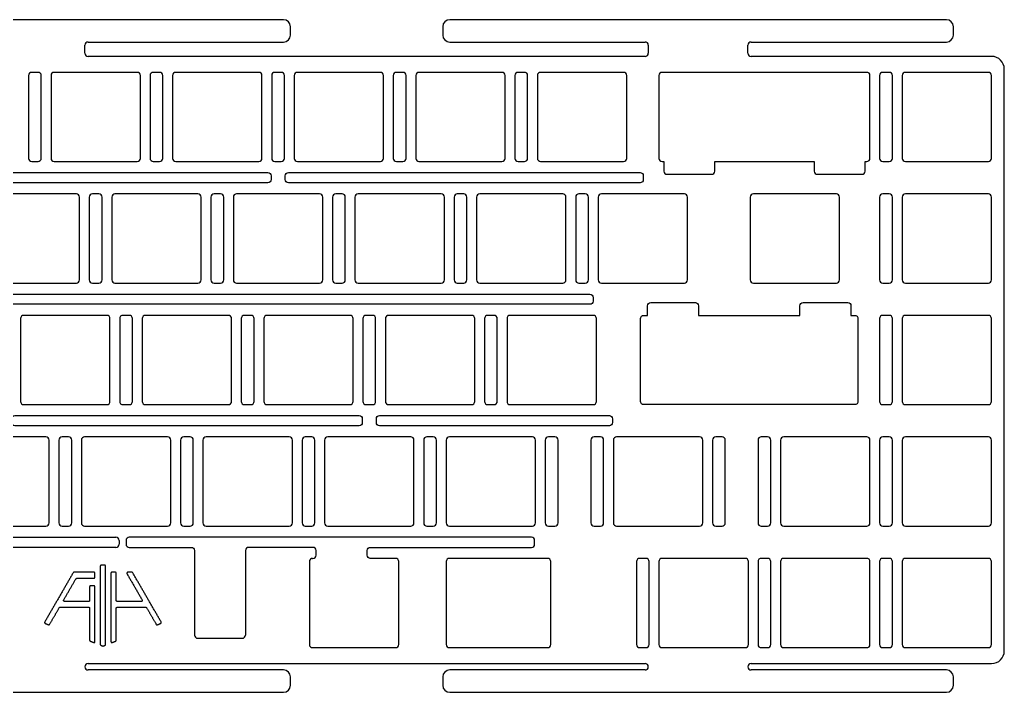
# Model space of a CAD drawing. Header units: millimetres. Extents: x 12638 to 12941, y -591 to -486.
# Drawn here: x 12787.2 to 12941.5, y -591.1 to -485.7 of the extents above; entities that cross this region are included whole.
import ezdxf

# ---------------------------------------------------------------- set-up
doc = ezdxf.new("R2010")
doc.units = ezdxf.units.MM
doc.layers.add('Default', color=7, linetype='Continuous', true_color=0x000000)
doc.layers.add('Make2D$可见线$曲线', color=7, linetype='Continuous', true_color=0x000000)

msp = doc.modelspace()

# ---------------------------------------------------------------- linework, layer by layer
at = {"layer": 'Default'}
for p, q in [((12828.55, -485.67), (12750.75, -485.67)), ((12932.41, -485.67), (12854.61, -485.67)), ((12829.65, -487.07), (12829.65, -486.77)), ((12829.65, -488.07), (12829.65, -487.07)), ((12853.51, -486.77), (12853.51, -488.07)), ((12933.51, -487.07), (12933.51, -486.77)), ((12933.51, -488.07), (12933.51, -487.07)), ((12797.45, -490.92), (12797.45, -489.67)), ((12797.95, -489.17), (12818.55, -489.17)), ((12818.55, -489.17), (12828.55, -489.17)), ((12854.61, -489.17), (12864.61, -489.17)), ((12864.61, -489.17), (12885.21, -489.17)), ((12885.71, -489.67), (12885.71, -490.92)), ((12901.31, -490.92), (12901.31, -489.67)), ((12901.81, -489.17), (12922.41, -489.17)), ((12922.41, -489.17), (12932.41, -489.17)), ((12885.21, -491.42), (12797.95, -491.42)), ((12939.49, -491.42), (12901.81, -491.42)), ((12939.49, -491.42), (12939.49, -491.42)), ((12941.49, -584.61), (12941.49, -493.42)), ((12792.14, -494.42), (12792.14, -507.41)), ((12805.64, -493.92), (12792.64, -493.92)), ((12806.14, -507.41), (12806.14, -494.42)), ((12811.19, -494.42), (12811.19, -507.41)), ((12824.69, -493.92), (12811.69, -493.92)), ((12825.19, -507.41), (12825.19, -494.42)), ((12830.24, -494.42), (12830.24, -507.41)), ((12843.74, -493.92), (12830.74, -493.92)), ((12844.24, -507.41), (12844.24, -494.42)), ((12849.29, -494.42), (12849.29, -507.41)), ((12862.79, -493.92), (12849.79, -493.92)), ((12863.29, -507.41), (12863.29, -494.42)), ((12868.34, -494.42), (12868.34, -507.41)), ((12881.84, -493.92), (12868.84, -493.92)), ((12882.34, -507.41), (12882.34, -494.42)), ((12887.39, -494.42), (12887.39, -507.41)), ((12919.94, -493.92), (12887.89, -493.92)), ((12920.44, -507.41), (12920.44, -494.42)), ((12925.49, -494.42), (12925.49, -507.41)), ((12938.99, -493.92), (12925.99, -493.92)), ((12939.49, -507.41), (12939.49, -494.42)), ((12792.64, -507.91), (12805.64, -507.91)), ((12811.69, -507.91), (12824.69, -507.91)), ((12830.74, -507.91), (12843.74, -507.91)), ((12849.79, -507.91), (12862.79, -507.91)), ((12868.84, -507.91), (12881.84, -507.91)), ((12925.99, -507.91), (12938.99, -507.91)), ((12888.64, -509.91), (12895.64, -509.91)), ((12912.19, -509.91), (12919.19, -509.91)), ((12796.11, -512.97), (12783.11, -512.97)), ((12796.61, -526.46), (12796.61, -513.47)), ((12801.66, -513.47), (12801.66, -526.46)), ((12815.16, -512.97), (12802.16, -512.97)), ((12815.66, -526.46), (12815.66, -513.47)), ((12820.71, -513.47), (12820.71, -526.46)), ((12834.21, -512.97), (12821.21, -512.97)), ((12834.71, -526.46), (12834.71, -513.47)), ((12839.76, -513.47), (12839.76, -526.46)), ((12853.26, -512.97), (12840.26, -512.97)), ((12853.76, -526.46), (12853.76, -513.47)), ((12858.81, -513.47), (12858.81, -526.46)), ((12872.31, -512.97), (12859.31, -512.97)), ((12872.81, -526.46), (12872.81, -513.47)), ((12877.86, -513.47), (12877.86, -526.46)), ((12891.36, -512.97), (12878.36, -512.97)), ((12891.86, -526.46), (12891.86, -513.47)), ((12901.68, -513.47), (12901.68, -526.46)), ((12915.18, -512.97), (12902.18, -512.97)), ((12915.68, -526.46), (12915.68, -513.47)), ((12925.49, -513.47), (12925.49, -526.46)), ((12938.99, -512.97), (12925.99, -512.97)), ((12939.49, -526.46), (12939.49, -513.47)), ((12783.11, -526.96), (12796.11, -526.96)), ((12802.16, -526.96), (12815.16, -526.96)), ((12821.21, -526.96), (12834.21, -526.96)), ((12840.26, -526.96), (12853.26, -526.96)), ((12859.31, -526.96), (12872.31, -526.96)), ((12878.36, -526.96), (12891.36, -526.96)), ((12902.18, -526.96), (12915.18, -526.96)), ((12925.99, -526.96), (12938.99, -526.96)), ((12886.09, -530.02), (12893.09, -530.02)), ((12909.97, -530.02), (12916.97, -530.02)), ((12800.88, -532.02), (12787.88, -532.02)), ((12819.93, -532.02), (12806.93, -532.02)), ((12838.98, -532.02), (12825.98, -532.02)), ((12858.03, -532.02), (12845.03, -532.02)), ((12877.08, -532.02), (12864.08, -532.02)), ((12938.99, -532.02), (12925.99, -532.02)), ((12787.38, -532.52), (12787.38, -545.51)), ((12801.38, -545.51), (12801.38, -532.52)), ((12806.43, -532.52), (12806.43, -545.51)), ((12820.43, -545.51), (12820.43, -532.52)), ((12825.48, -532.52), (12825.48, -545.51)), ((12839.48, -545.51), (12839.48, -532.52)), ((12844.53, -532.52), (12844.53, -545.51)), ((12858.53, -545.51), (12858.53, -532.52)), ((12863.58, -532.52), (12863.58, -545.51)), ((12877.58, -545.51), (12877.58, -532.52)), ((12884.51, -545.51), (12884.51, -532.52)), ((12918.56, -532.52), (12918.56, -545.51)), ((12925.49, -532.52), (12925.49, -545.51)), ((12939.49, -545.51), (12939.49, -532.52)), ((12787.88, -546.01), (12800.88, -546.01)), ((12806.93, -546.01), (12819.93, -546.01)), ((12825.98, -546.01), (12838.98, -546.01)), ((12845.03, -546.01), (12858.03, -546.01)), ((12864.08, -546.01), (12877.08, -546.01)), ((12918.06, -546.01), (12885.01, -546.01)), ((12925.99, -546.01), (12938.99, -546.01)), ((12791.35, -551.07), (12778.35, -551.07)), ((12791.85, -564.56), (12791.85, -551.57)), ((12796.9, -551.57), (12796.9, -564.56)), ((12810.4, -551.07), (12797.4, -551.07)), ((12810.9, -564.56), (12810.9, -551.57)), ((12815.95, -551.57), (12815.95, -564.56)), ((12829.45, -551.07), (12816.45, -551.07)), ((12829.95, -564.56), (12829.95, -551.57)), ((12835, -551.57), (12835, -564.56)), ((12848.5, -551.07), (12835.5, -551.07)), ((12849, -564.56), (12849, -551.57)), ((12854.05, -551.57), (12854.05, -564.56)), ((12867.55, -551.07), (12854.55, -551.07)), ((12868.05, -564.56), (12868.05, -551.57)), ((12880.25, -551.57), (12880.25, -564.56)), ((12893.75, -551.07), (12880.75, -551.07)), ((12894.25, -564.56), (12894.25, -551.57)), ((12906.44, -551.57), (12906.44, -564.56)), ((12919.94, -551.07), (12906.94, -551.07)), ((12920.44, -564.56), (12920.44, -551.57)), ((12925.49, -551.57), (12925.49, -564.56)), ((12938.99, -551.07), (12925.99, -551.07)), ((12939.49, -564.56), (12939.49, -551.57)), ((12778.35, -565.06), (12791.35, -565.06)), ((12797.4, -565.06), (12810.4, -565.06)), ((12816.45, -565.06), (12829.45, -565.06)), ((12835.5, -565.06), (12848.5, -565.06)), ((12854.55, -565.06), (12867.55, -565.06)), ((12880.75, -565.06), (12893.75, -565.06)), ((12906.94, -565.06), (12919.94, -565.06)), ((12925.99, -565.06), (12938.99, -565.06)), ((12737.74, -566.79), (12802.32, -566.79)), ((12802.82, -567.29), (12802.82, -567.89)), ((12802.32, -568.39), (12737.74, -568.39)), ((12822.61, -568.89), (12822.61, -582.14)), ((12833.16, -568.39), (12823.11, -568.39)), ((12833.66, -569.62), (12833.66, -568.89)), ((12832.62, -570.62), (12832.62, -583.61)), ((12833.12, -570.12), (12833.12, -570.12)), ((12833.12, -570.12), (12833.16, -570.12)), ((12846.62, -583.61), (12846.62, -570.62)), ((12854.05, -570.62), (12854.05, -583.61)), ((12869.93, -570.12), (12854.55, -570.12)), ((12870.43, -583.61), (12870.43, -570.62)), ((12887.39, -570.62), (12887.39, -583.61)), ((12900.89, -570.12), (12887.89, -570.12)), ((12901.39, -583.61), (12901.39, -570.62)), ((12906.44, -570.62), (12906.44, -583.61)), ((12919.94, -570.12), (12906.94, -570.12)), ((12920.44, -583.61), (12920.44, -570.62)), ((12925.49, -570.62), (12925.49, -583.61)), ((12938.99, -570.12), (12925.99, -570.12)), ((12939.49, -583.61), (12939.49, -570.62)), ((12815.11, -582.64), (12822.11, -582.64)), ((12832.62, -583.61), (12832.62, -583.61)), ((12833.12, -584.11), (12846.12, -584.11)), ((12854.55, -584.11), (12869.93, -584.11)), ((12887.89, -584.11), (12900.89, -584.11)), ((12906.94, -584.11), (12919.94, -584.11)), ((12925.99, -584.11), (12938.99, -584.11)), ((12941.49, -584.61), (12941.49, -584.61)), ((12797.95, -586.61), (12885.21, -586.61)), ((12828.55, -587.61), (12797.95, -587.61)), ((12885.21, -587.61), (12854.61, -587.61)), ((12901.81, -586.61), (12939.49, -586.61)), ((12932.41, -587.61), (12901.81, -587.61)), ((12829.65, -590.01), (12829.65, -588.71)), ((12853.51, -588.71), (12853.51, -590.01)), ((12933.51, -590.01), (12933.51, -588.71)), ((12750.75, -591.11), (12828.55, -591.11)), ((12854.61, -591.11), (12932.41, -591.11))]:
    msp.add_line(p, q, dxfattribs=at)
for points in [[(12788.61, -494.42), (12788.61, -507.41, 0.414214), (12789.11, -507.91), (12790.11, -507.91, 0.414214), (12790.61, -507.41), (12790.61, -494.42, 0.414214), (12790.11, -493.92), (12789.11, -493.92, 0.414214)], [(12807.66, -494.42), (12807.66, -507.41, 0.414214), (12808.16, -507.91), (12809.16, -507.91, 0.414214), (12809.66, -507.41), (12809.66, -494.42, 0.414214), (12809.16, -493.92), (12808.16, -493.92, 0.414214)], [(12826.71, -494.42), (12826.71, -507.41, 0.414214), (12827.21, -507.91), (12828.21, -507.91, 0.414214), (12828.71, -507.41), (12828.71, -494.42, 0.414214), (12828.21, -493.92), (12827.21, -493.92, 0.414214)], [(12845.76, -494.42), (12845.76, -507.41, 0.414214), (12846.26, -507.91), (12847.26, -507.91, 0.414214), (12847.76, -507.41), (12847.76, -494.42, 0.414214), (12847.26, -493.92), (12846.26, -493.92, 0.414214)], [(12864.81, -494.42), (12864.81, -507.41, 0.414214), (12865.31, -507.91), (12866.31, -507.91, 0.414214), (12866.81, -507.41), (12866.81, -494.42, 0.414214), (12866.31, -493.92), (12865.31, -493.92, 0.414214)], [(12921.96, -494.42), (12921.96, -507.41, 0.414214), (12922.46, -507.91), (12923.46, -507.91, 0.414214), (12923.96, -507.41), (12923.96, -494.42, 0.414214), (12923.46, -493.92), (12922.46, -493.92, 0.414214)], [(12826.12, -511.24), (12772.17, -511.24, -0.414214), (12771.67, -510.74), (12771.67, -510.14, -0.414214), (12772.17, -509.64), (12826.12, -509.64, -0.414214), (12826.62, -510.14), (12826.62, -510.74, -0.414214)], [(12884.43, -511.24), (12829.32, -511.24, -0.414214), (12828.82, -510.74), (12828.82, -510.14, -0.414214), (12829.32, -509.64), (12884.43, -509.64, -0.414214), (12884.93, -510.14), (12884.93, -510.74, -0.414214)], [(12798.14, -513.47), (12798.14, -526.46, 0.414214), (12798.64, -526.96), (12799.64, -526.96, 0.414214), (12800.14, -526.46), (12800.14, -513.47, 0.414214), (12799.64, -512.97), (12798.64, -512.97, 0.414214)], [(12817.19, -513.47), (12817.19, -526.46, 0.414214), (12817.69, -526.96), (12818.69, -526.96, 0.414214), (12819.19, -526.46), (12819.19, -513.47, 0.414214), (12818.69, -512.97), (12817.69, -512.97, 0.414214)], [(12836.24, -513.47), (12836.24, -526.46, 0.414214), (12836.74, -526.96), (12837.74, -526.96, 0.414214), (12838.24, -526.46), (12838.24, -513.47, 0.414214), (12837.74, -512.97), (12836.74, -512.97, 0.414214)], [(12855.29, -513.47), (12855.29, -526.46, 0.414214), (12855.79, -526.96), (12856.79, -526.96, 0.414214), (12857.29, -526.46), (12857.29, -513.47, 0.414214), (12856.79, -512.97), (12855.79, -512.97, 0.414214)], [(12874.34, -513.47), (12874.34, -526.46, 0.414214), (12874.84, -526.96), (12875.84, -526.96, 0.414214), (12876.34, -526.46), (12876.34, -513.47, 0.414214), (12875.84, -512.97), (12874.84, -512.97, 0.414214)], [(12921.96, -513.47), (12921.96, -526.46, 0.414214), (12922.46, -526.96), (12923.46, -526.96, 0.414214), (12923.96, -526.46), (12923.96, -513.47, 0.414214), (12923.46, -512.97), (12922.46, -512.97, 0.414214)], [(12876.58, -530.29), (12669.31, -530.29, -0.414214), (12668.81, -529.79), (12668.81, -529.19, -0.414214), (12669.31, -528.69), (12876.58, -528.69, -0.414214), (12877.08, -529.19), (12877.08, -529.79, -0.414214)], [(12802.9, -532.52), (12802.9, -545.51, 0.414214), (12803.4, -546.01), (12804.4, -546.01, 0.414214), (12804.9, -545.51), (12804.9, -532.52, 0.414214), (12804.4, -532.02), (12803.4, -532.02, 0.414214)], [(12821.95, -532.52), (12821.95, -545.51, 0.414214), (12822.45, -546.01), (12823.45, -546.01, 0.414214), (12823.95, -545.51), (12823.95, -532.52, 0.414214), (12823.45, -532.02), (12822.45, -532.02, 0.414214)], [(12841, -532.52), (12841, -545.51, 0.414214), (12841.5, -546.01), (12842.5, -546.01, 0.414214), (12843, -545.51), (12843, -532.52, 0.414214), (12842.5, -532.02), (12841.5, -532.02, 0.414214)], [(12860.05, -532.52), (12860.05, -545.51, 0.414214), (12860.55, -546.01), (12861.55, -546.01, 0.414214), (12862.05, -545.51), (12862.05, -532.52, 0.414214), (12861.55, -532.02), (12860.55, -532.02, 0.414214)], [(12921.96, -532.52), (12921.96, -545.51, 0.414214), (12922.46, -546.01), (12923.46, -546.01, 0.414214), (12923.96, -545.51), (12923.96, -532.52, 0.414214), (12923.46, -532.02), (12922.46, -532.02, 0.414214)], [(12840.41, -549.34), (12786.46, -549.34, -0.414214), (12785.96, -548.84), (12785.96, -548.24, -0.414214), (12786.46, -547.74), (12840.41, -547.74, -0.414214), (12840.91, -548.24), (12840.91, -548.84, -0.414214)], [(12879.61, -549.34), (12843.61, -549.34, -0.414214), (12843.11, -548.84), (12843.11, -548.24, -0.414214), (12843.61, -547.74), (12879.61, -547.74, -0.414214), (12880.11, -548.24), (12880.11, -548.84, -0.414214)], [(12793.38, -551.57), (12793.38, -564.56, 0.414214), (12793.88, -565.06), (12794.88, -565.06, 0.414214), (12795.38, -564.56), (12795.38, -551.57, 0.414214), (12794.88, -551.07), (12793.88, -551.07, 0.414214)], [(12812.43, -551.57), (12812.43, -564.56, 0.414214), (12812.93, -565.06), (12813.93, -565.06, 0.414214), (12814.43, -564.56), (12814.43, -551.57, 0.414214), (12813.93, -551.07), (12812.93, -551.07, 0.414214)], [(12831.48, -551.57), (12831.48, -564.56, 0.414214), (12831.98, -565.06), (12832.98, -565.06, 0.414214), (12833.48, -564.56), (12833.48, -551.57, 0.414214), (12832.98, -551.07), (12831.98, -551.07, 0.414214)], [(12850.53, -551.57), (12850.53, -564.56, 0.414214), (12851.03, -565.06), (12852.03, -565.06, 0.414214), (12852.53, -564.56), (12852.53, -551.57, 0.414214), (12852.03, -551.07), (12851.03, -551.07, 0.414214)], [(12869.58, -551.57), (12869.58, -564.56, 0.414214), (12870.08, -565.06), (12871.08, -565.06, 0.414214), (12871.58, -564.56), (12871.58, -551.57, 0.414214), (12871.08, -551.07), (12870.08, -551.07, 0.414214)], [(12876.72, -551.57), (12876.72, -564.56, 0.414214), (12877.22, -565.06), (12878.22, -565.06, 0.414214), (12878.72, -564.56), (12878.72, -551.57, 0.414214), (12878.22, -551.07), (12877.22, -551.07, 0.414214)], [(12895.77, -551.57), (12895.77, -564.56, 0.414214), (12896.27, -565.06), (12897.27, -565.06, 0.414214), (12897.77, -564.56), (12897.77, -551.57, 0.414214), (12897.27, -551.07), (12896.27, -551.07, 0.414214)], [(12902.91, -551.57), (12902.91, -564.56, 0.414214), (12903.41, -565.06), (12904.41, -565.06, 0.414214), (12904.91, -564.56), (12904.91, -551.57, 0.414214), (12904.41, -551.07), (12903.41, -551.07, 0.414214)], [(12921.96, -551.57), (12921.96, -564.56, 0.414214), (12922.46, -565.06), (12923.46, -565.06, 0.414214), (12923.96, -564.56), (12923.96, -551.57, 0.414214), (12923.46, -551.07), (12922.46, -551.07, 0.414214)], [(12883.86, -570.62), (12883.86, -583.61, 0.414214), (12884.36, -584.11), (12885.36, -584.11, 0.414214), (12885.86, -583.61), (12885.86, -570.62, 0.414214), (12885.36, -570.12), (12884.36, -570.12, 0.414214)], [(12902.91, -570.62), (12902.91, -583.61, 0.414214), (12903.41, -584.11), (12904.41, -584.11, 0.414214), (12904.91, -583.61), (12904.91, -570.62, 0.414214), (12904.41, -570.12), (12903.41, -570.12, 0.414214)], [(12921.96, -570.62), (12921.96, -583.61, 0.414214), (12922.46, -584.11), (12923.46, -584.11, 0.414214), (12923.96, -583.61), (12923.96, -570.62, 0.414214), (12923.46, -570.12), (12922.46, -570.12, 0.414214)]]:
    msp.add_lwpolyline(points, format="xyb", close=True, dxfattribs=at)
for points in [[(12792.64, -493.92), (12792.64, -493.92, 0.414214), (12792.14, -494.42)], [(12806.14, -494.42), (12806.14, -494.42, 0.414214), (12805.64, -493.92)], [(12811.69, -493.92), (12811.69, -493.92, 0.414214), (12811.19, -494.42)], [(12825.19, -494.42), (12825.19, -494.42, 0.414214), (12824.69, -493.92)], [(12830.74, -493.92), (12830.74, -493.92, 0.414214), (12830.24, -494.42)], [(12844.24, -494.42), (12844.24, -494.42, 0.414214), (12843.74, -493.92)], [(12849.79, -493.92), (12849.79, -493.92, 0.414214), (12849.29, -494.42)], [(12863.29, -494.42), (12863.29, -494.42, 0.414214), (12862.79, -493.92)], [(12868.84, -493.92), (12868.84, -493.92, 0.414214), (12868.34, -494.42)], [(12882.34, -494.42), (12882.34, -494.42, 0.414214), (12881.84, -493.92)], [(12887.89, -493.92), (12887.89, -493.92, 0.414214), (12887.39, -494.42)], [(12920.44, -494.42), (12920.44, -494.42, 0.414214), (12919.94, -493.92)], [(12925.99, -493.92), (12925.99, -493.92, 0.414214), (12925.49, -494.42)], [(12939.49, -494.42), (12939.49, -494.42, 0.414214), (12938.99, -493.92)], [(12792.14, -507.41), (12792.14, -507.41, 0.414214), (12792.64, -507.91)], [(12805.64, -507.91), (12805.64, -507.91, 0.414214), (12806.14, -507.41)], [(12811.19, -507.41), (12811.19, -507.41, 0.414214), (12811.69, -507.91)], [(12824.69, -507.91), (12824.69, -507.91, 0.414214), (12825.19, -507.41)], [(12830.24, -507.41), (12830.24, -507.41, 0.414214), (12830.74, -507.91)], [(12843.74, -507.91), (12843.74, -507.91, 0.414214), (12844.24, -507.41)], [(12849.29, -507.41), (12849.29, -507.41, 0.414214), (12849.79, -507.91)], [(12862.79, -507.91), (12862.79, -507.91, 0.414214), (12863.29, -507.41)], [(12868.34, -507.41), (12868.34, -507.41, 0.414214), (12868.84, -507.91)], [(12881.84, -507.91), (12881.84, -507.91, 0.414214), (12882.34, -507.41)], [(12887.39, -507.41), (12887.39, -507.41, 0.414214), (12887.89, -507.91)], [(12919.94, -507.91), (12919.94, -507.91, 0.414214), (12920.44, -507.41)], [(12925.49, -507.41), (12925.49, -507.41, 0.414214), (12925.99, -507.91)], [(12938.99, -507.91), (12938.99, -507.91, 0.414214), (12939.49, -507.41)], [(12888.14, -509.41), (12888.14, -509.41, 0.414214), (12888.64, -509.91)], [(12895.64, -509.91), (12895.64, -509.91, 0.414214), (12896.14, -509.41)], [(12911.69, -509.41), (12911.69, -509.41, 0.414214), (12912.19, -509.91)], [(12919.19, -509.91), (12919.19, -509.91, 0.414214), (12919.69, -509.41)], [(12796.61, -513.47), (12796.61, -513.47, 0.414214), (12796.11, -512.97)], [(12802.16, -512.97), (12802.16, -512.97, 0.414214), (12801.66, -513.47)], [(12815.66, -513.47), (12815.66, -513.47, 0.414214), (12815.16, -512.97)], [(12821.21, -512.97), (12821.21, -512.97, 0.414214), (12820.71, -513.47)], [(12834.71, -513.47), (12834.71, -513.47, 0.414214), (12834.21, -512.97)], [(12840.26, -512.97), (12840.26, -512.97, 0.414214), (12839.76, -513.47)], [(12853.76, -513.47), (12853.76, -513.47, 0.414214), (12853.26, -512.97)], [(12859.31, -512.97), (12859.31, -512.97, 0.414214), (12858.81, -513.47)], [(12872.81, -513.47), (12872.81, -513.47, 0.414214), (12872.31, -512.97)], [(12878.36, -512.97), (12878.36, -512.97, 0.414214), (12877.86, -513.47)], [(12891.86, -513.47), (12891.86, -513.47, 0.414214), (12891.36, -512.97)], [(12902.18, -512.97), (12902.18, -512.97, 0.414214), (12901.68, -513.47)], [(12915.68, -513.47), (12915.68, -513.47, 0.414214), (12915.18, -512.97)], [(12925.99, -512.97), (12925.99, -512.97, 0.414214), (12925.49, -513.47)], [(12939.49, -513.47), (12939.49, -513.47, 0.414214), (12938.99, -512.97)], [(12796.11, -526.96), (12796.11, -526.96, 0.414214), (12796.61, -526.46)], [(12801.66, -526.46), (12801.66, -526.46, 0.414214), (12802.16, -526.96)], [(12815.16, -526.96), (12815.16, -526.96, 0.414214), (12815.66, -526.46)], [(12820.71, -526.46), (12820.71, -526.46, 0.414214), (12821.21, -526.96)], [(12834.21, -526.96), (12834.21, -526.96, 0.414214), (12834.71, -526.46)], [(12839.76, -526.46), (12839.76, -526.46, 0.414214), (12840.26, -526.96)], [(12853.26, -526.96), (12853.26, -526.96, 0.414214), (12853.76, -526.46)], [(12858.81, -526.46), (12858.81, -526.46, 0.414214), (12859.31, -526.96)], [(12872.31, -526.96), (12872.31, -526.96, 0.414214), (12872.81, -526.46)], [(12877.86, -526.46), (12877.86, -526.46, 0.414214), (12878.36, -526.96)], [(12891.36, -526.96), (12891.36, -526.96, 0.414214), (12891.86, -526.46)], [(12901.68, -526.46), (12901.68, -526.46, 0.414214), (12902.18, -526.96)], [(12915.18, -526.96), (12915.18, -526.96, 0.414214), (12915.68, -526.46)], [(12925.49, -526.46), (12925.49, -526.46, 0.414214), (12925.99, -526.96)], [(12938.99, -526.96), (12938.99, -526.96, 0.414214), (12939.49, -526.46)], [(12885.59, -530.52), (12885.59, -530.52, -0.414214), (12886.09, -530.02)], [(12893.09, -530.02), (12893.09, -530.02, -0.414214), (12893.59, -530.52)], [(12909.47, -530.52), (12909.47, -530.52, -0.414214), (12909.97, -530.02)], [(12916.97, -530.02), (12916.97, -530.02, -0.414214), (12917.47, -530.52)], [(12787.88, -532.02), (12787.88, -532.02, 0.414214), (12787.38, -532.52)], [(12801.38, -532.52), (12801.38, -532.52, 0.414214), (12800.88, -532.02)], [(12806.93, -532.02), (12806.93, -532.02, 0.414214), (12806.43, -532.52)], [(12820.43, -532.52), (12820.43, -532.52, 0.414214), (12819.93, -532.02)], [(12825.98, -532.02), (12825.98, -532.02, 0.414214), (12825.48, -532.52)], [(12839.48, -532.52), (12839.48, -532.52, 0.414214), (12838.98, -532.02)], [(12845.03, -532.02), (12845.03, -532.02, 0.414214), (12844.53, -532.52)], [(12858.53, -532.52), (12858.53, -532.52, 0.414214), (12858.03, -532.02)], [(12864.08, -532.02), (12864.08, -532.02, 0.414214), (12863.58, -532.52)], [(12877.58, -532.52), (12877.58, -532.52, 0.414214), (12877.08, -532.02)], [(12884.51, -532.52), (12884.51, -532.52, -0.414214), (12885.01, -532.02)], [(12918.06, -532.02), (12918.06, -532.02, -0.414214), (12918.56, -532.52)], [(12925.99, -532.02), (12925.99, -532.02, 0.414214), (12925.49, -532.52)], [(12939.49, -532.52), (12939.49, -532.52, 0.414214), (12938.99, -532.02)], [(12787.38, -545.51), (12787.38, -545.51, 0.414214), (12787.88, -546.01)], [(12800.88, -546.01), (12800.88, -546.01, 0.414214), (12801.38, -545.51)], [(12806.43, -545.51), (12806.43, -545.51, 0.414214), (12806.93, -546.01)], [(12819.93, -546.01), (12819.93, -546.01, 0.414214), (12820.43, -545.51)], [(12825.48, -545.51), (12825.48, -545.51, 0.414214), (12825.98, -546.01)], [(12838.98, -546.01), (12838.98, -546.01, 0.414214), (12839.48, -545.51)], [(12844.53, -545.51), (12844.53, -545.51, 0.414214), (12845.03, -546.01)], [(12858.03, -546.01), (12858.03, -546.01, 0.414214), (12858.53, -545.51)], [(12863.58, -545.51), (12863.58, -545.51, 0.414214), (12864.08, -546.01)], [(12877.08, -546.01), (12877.08, -546.01, 0.414214), (12877.58, -545.51)], [(12885.01, -546.01), (12885.01, -546.01, -0.414214), (12884.51, -545.51)], [(12918.56, -545.51), (12918.56, -545.51, -0.414214), (12918.06, -546.01)], [(12925.49, -545.51), (12925.49, -545.51, 0.414214), (12925.99, -546.01)], [(12938.99, -546.01), (12938.99, -546.01, 0.414214), (12939.49, -545.51)], [(12791.85, -551.57), (12791.85, -551.57, 0.414214), (12791.35, -551.07)], [(12797.4, -551.07), (12797.4, -551.07, 0.414214), (12796.9, -551.57)], [(12810.9, -551.57), (12810.9, -551.57, 0.414214), (12810.4, -551.07)], [(12816.45, -551.07), (12816.45, -551.07, 0.414214), (12815.95, -551.57)], [(12829.95, -551.57), (12829.95, -551.57, 0.414214), (12829.45, -551.07)], [(12835.5, -551.07), (12835.5, -551.07, 0.414214), (12835, -551.57)], [(12849, -551.57), (12849, -551.57, 0.414214), (12848.5, -551.07)], [(12854.55, -551.07), (12854.55, -551.07, 0.414214), (12854.05, -551.57)], [(12868.05, -551.57), (12868.05, -551.57, 0.414214), (12867.55, -551.07)], [(12880.75, -551.07), (12880.75, -551.07, 0.414214), (12880.25, -551.57)], [(12894.25, -551.57), (12894.25, -551.57, 0.414214), (12893.75, -551.07)], [(12906.94, -551.07), (12906.94, -551.07, 0.414214), (12906.44, -551.57)], [(12920.44, -551.57), (12920.44, -551.57, 0.414214), (12919.94, -551.07)], [(12925.99, -551.07), (12925.99, -551.07, 0.414214), (12925.49, -551.57)], [(12939.49, -551.57), (12939.49, -551.57, 0.414214), (12938.99, -551.07)], [(12791.35, -565.06), (12791.35, -565.06, 0.414214), (12791.85, -564.56)], [(12796.9, -564.56), (12796.9, -564.56, 0.414214), (12797.4, -565.06)], [(12810.4, -565.06), (12810.4, -565.06, 0.414214), (12810.9, -564.56)], [(12815.95, -564.56), (12815.95, -564.56, 0.414214), (12816.45, -565.06)], [(12829.45, -565.06), (12829.45, -565.06, 0.414214), (12829.95, -564.56)], [(12835, -564.56), (12835, -564.56, 0.414214), (12835.5, -565.06)], [(12848.5, -565.06), (12848.5, -565.06, 0.414214), (12849, -564.56)], [(12854.05, -564.56), (12854.05, -564.56, 0.414214), (12854.55, -565.06)], [(12867.55, -565.06), (12867.55, -565.06, 0.414214), (12868.05, -564.56)], [(12880.25, -564.56), (12880.25, -564.56, 0.414214), (12880.75, -565.06)], [(12893.75, -565.06), (12893.75, -565.06, 0.414214), (12894.25, -564.56)], [(12906.44, -564.56), (12906.44, -564.56, 0.414214), (12906.94, -565.06)], [(12919.94, -565.06), (12919.94, -565.06, 0.414214), (12920.44, -564.56)], [(12925.49, -564.56), (12925.49, -564.56, 0.414214), (12925.99, -565.06)], [(12938.99, -565.06), (12938.99, -565.06, 0.414214), (12939.49, -564.56)], [(12846.12, -570.12), (12842.16, -570.12, -0.414214), (12841.66, -569.62), (12841.66, -568.89, -0.414214), (12842.16, -568.39), (12867.41, -568.39, 0.414214), (12867.91, -567.89), (12867.91, -567.29, 0.414214), (12867.41, -566.79), (12804.4, -566.79, 0.414214), (12803.9, -567.29), (12803.9, -567.89, 0.414214), (12804.4, -568.39), (12814.11, -568.39, -0.414214), (12814.61, -568.89), (12814.61, -582.14)], [(12846.62, -570.62), (12846.62, -570.62, 0.414214), (12846.12, -570.12)], [(12854.55, -570.12), (12854.55, -570.12, 0.414214), (12854.05, -570.62)], [(12870.43, -570.62), (12870.43, -570.62, 0.414214), (12869.93, -570.12)], [(12887.89, -570.12), (12887.89, -570.12, 0.414214), (12887.39, -570.62)], [(12901.39, -570.62), (12901.39, -570.62, 0.414214), (12900.89, -570.12)], [(12906.94, -570.12), (12906.94, -570.12, 0.414214), (12906.44, -570.62)], [(12920.44, -570.62), (12920.44, -570.62, 0.414214), (12919.94, -570.12)], [(12925.99, -570.12), (12925.99, -570.12, 0.414214), (12925.49, -570.62)], [(12939.49, -570.62), (12939.49, -570.62, 0.414214), (12938.99, -570.12)], [(12814.61, -582.14), (12814.61, -582.14, 0.414214), (12815.11, -582.64)], [(12822.11, -582.64), (12822.11, -582.64, 0.414214), (12822.61, -582.14)], [(12846.12, -584.11), (12846.12, -584.11, 0.414214), (12846.62, -583.61)], [(12854.05, -583.61), (12854.05, -583.61, 0.414214), (12854.55, -584.11)], [(12869.93, -584.11), (12869.93, -584.11, 0.414214), (12870.43, -583.61)], [(12887.39, -583.61), (12887.39, -583.61, 0.414214), (12887.89, -584.11)], [(12900.89, -584.11), (12900.89, -584.11, 0.414214), (12901.39, -583.61)], [(12906.44, -583.61), (12906.44, -583.61, 0.414214), (12906.94, -584.11)], [(12919.94, -584.11), (12919.94, -584.11, 0.414214), (12920.44, -583.61)], [(12925.49, -583.61), (12925.49, -583.61, 0.414214), (12925.99, -584.11)], [(12938.99, -584.11), (12938.99, -584.11, 0.414214), (12939.49, -583.61)]]:
    msp.add_lwpolyline(points, format="xyb", dxfattribs=at)
for points in [[(12887.89, -507.91), (12888.14, -507.91), (12888.14, -509.41)], [(12896.14, -509.41), (12896.14, -507.91), (12911.69, -507.91), (12911.69, -509.41)], [(12919.69, -509.41), (12919.69, -507.91), (12919.94, -507.91)], [(12885.01, -532.02), (12885.59, -532.02), (12885.59, -530.52)], [(12893.59, -530.52), (12893.59, -532.02), (12909.47, -532.02), (12909.47, -530.52)], [(12917.47, -530.52), (12917.47, -532.02), (12918.06, -532.02)]]:
    msp.add_lwpolyline(points, dxfattribs=at)
for centre, radius, start, end in [((12828.55, -486.77), 1.1, 360, 90), ((12854.61, -486.77), 1.1, 90, 180), ((12932.41, -486.77), 1.1, 360, 90), ((12828.55, -488.07), 1.1, 270, 360), ((12854.61, -488.07), 1.1, 180, 270), ((12932.41, -488.07), 1.1, 270, 360), ((12797.95, -489.67), 0.5, 90, 180), ((12885.21, -489.67), 0.5, 0, 90), ((12901.81, -489.67), 0.5, 90, 180), ((12797.95, -490.92), 0.5, 180, 270), ((12885.21, -490.92), 0.5, 270, 360), ((12901.81, -490.92), 0.5, 180, 270), ((12939.49, -493.42), 2, 360, 90), ((12802.32, -567.29), 0.5, 0, 90), ((12802.32, -567.89), 0.5, 270, 0), ((12823.11, -568.89), 0.5, 90, 180), ((12833.16, -568.89), 0.5, 0, 90), ((12833.12, -570.62), 0.5, 90, 180), ((12833.16, -569.62), 0.5, 270, 0), ((12833.12, -583.61), 0.5, 180, 270), ((12939.49, -584.61), 2, 270, 0), ((12797.95, -587.11), 0.5, 90, 180), ((12797.95, -587.11), 0.5, 180, 270), ((12828.55, -588.71), 1.1, 0, 90), ((12854.61, -588.71), 1.1, 90, 180), ((12885.21, -587.11), 0.5, 0, 90), ((12885.21, -587.11), 0.5, 270, 0), ((12901.81, -587.11), 0.5, 90, 180), ((12901.81, -587.11), 0.5, 180, 270), ((12932.41, -588.71), 1.1, 0, 90), ((12828.55, -590.01), 1.1, 270, 360), ((12854.61, -590.01), 1.1, 180, 270), ((12932.41, -590.01), 1.1, 270, 360)]:
    msp.add_arc(centre, radius, start, end, dxfattribs=at)
at = {"layer": 'Make2D$可见线$曲线', "color": 18, "lineweight": -3, "true_color": 0x000000}
for points, weights in [([(12799.99, -571.2), (12799.86, -571.2), (12799.86, -571.35)], [1, 0.707106781187, 1]), ([(12800.69, -571.35), (12800.69, -571.2), (12800.56, -571.2)], [1, 0.707106781187, 1]), ([(12795.73, -572.3), (12795.65, -572.3), (12795.61, -572.37)], [1, 0.876440815607, 1]), ([(12796.07, -573.29), (12796.11, -573.22), (12796.19, -573.22)], [1, 0.876440815606, 1]), ([(12799.02, -572.45), (12799.02, -572.3), (12798.89, -572.3)], [1, 0.707106781187, 1]), ([(12798.89, -573.22), (12799.02, -573.22), (12799.02, -573.07)], [1, 0.707106781187, 1]), ([(12801.66, -572.3), (12801.53, -572.3), (12801.53, -572.45)], [1, 0.707106781187, 1]), ([(12802.36, -572.45), (12802.36, -572.3), (12802.23, -572.3)], [1, 0.707106781187, 1]), ([(12804.94, -572.37), (12804.9, -572.3), (12804.83, -572.3)], [1, 0.876440815606, 1]), ([(12798.32, -574.41), (12798.19, -574.41), (12798.19, -574.56)], [1, 0.707106781187, 1]), ([(12799.02, -574.56), (12799.02, -574.41), (12798.89, -574.41)], [1, 0.707106781186, 1]), ([(12798.19, -576.73), (12798.19, -576.86), (12798.05, -576.86)], [1, 0.707106781187, 1]), ([(12802.5, -576.86), (12802.36, -576.86), (12802.36, -576.72)], [1, 0.707106781187, 1]), ([(12793.43, -577.85), (12793.47, -577.78), (12793.55, -577.78)], [1, 0.876440815606, 1]), ([(12798.05, -577.78), (12798.19, -577.78), (12798.19, -577.92)], [1, 0.707106781186, 1]), ([(12802.36, -577.93), (12802.36, -577.78), (12802.5, -577.78)], [1, 0.707106781187, 1]), ([(12807, -577.78), (12807.08, -577.78), (12807.12, -577.85)], [1, 0.876440815606, 1]), ([(12791.77, -580.52), (12791.87, -580.56), (12791.92, -580.46)], [1, 0.781326415921, 1]), ([(12808.63, -580.46), (12808.68, -580.56), (12808.79, -580.52)], [1, 0.781326415921, 1]), ([(12798.19, -582.94), (12798.19, -583.05), (12798.28, -583.08)], [1, 0.817484557316, 1]), ([(12802.27, -583.08), (12802.36, -583.05), (12802.36, -582.94)], [1, 0.817484557316, 1]), ([(12799.86, -583.6), (12799.86, -583.71), (12799.95, -583.74)], [1, 0.817484557316, 1]), ([(12800.23, -583.85), (12800.28, -583.87), (12800.32, -583.85)], [1, 0.941661307586, 1]), ([(12800.6, -583.74), (12800.69, -583.71), (12800.69, -583.6)], [1, 0.817484557316, 1])]:
    msp.add_rational_spline(points, weights, degree=2, dxfattribs=at)
for points in [[(12799.86, -571.35), (12799.86, -577.48), (12799.86, -583.6)], [(12800.56, -571.2), (12800.28, -571.2), (12799.99, -571.2)], [(12800.69, -583.6), (12800.69, -577.48), (12800.69, -571.35)], [(12795.61, -572.37), (12793.38, -576.23), (12791.15, -580.09)], [(12794.14, -576.64), (12795.1, -574.96), (12796.07, -573.29)], [(12798.89, -572.3), (12797.31, -572.3), (12795.73, -572.3)], [(12796.19, -573.22), (12797.19, -573.22), (12798.19, -573.22)], [(12798.19, -573.22), (12798.54, -573.22), (12798.89, -573.22)], [(12799.02, -573.07), (12799.02, -572.76), (12799.02, -572.45)], [(12801.53, -572.45), (12801.53, -577.81), (12801.53, -583.17)], [(12802.23, -572.3), (12801.95, -572.3), (12801.66, -572.3)], [(12802.36, -576.72), (12802.36, -574.58), (12802.36, -572.45)], [(12804.04, -572.53), (12804.12, -572.66), (12804.19, -572.79)], [(12804.83, -572.3), (12804.49, -572.3), (12804.16, -572.3)], [(12804.19, -572.79), (12805.3, -574.71), (12806.42, -576.64)], [(12809.4, -580.09), (12807.17, -576.23), (12804.94, -572.37)], [(12798.19, -574.56), (12798.19, -575.65), (12798.19, -576.73)], [(12798.89, -574.41), (12798.6, -574.41), (12798.32, -574.41)], [(12799.02, -583.17), (12799.02, -578.86), (12799.02, -574.56)], [(12798.05, -576.86), (12796.15, -576.86), (12794.25, -576.86)], [(12806.3, -576.86), (12804.4, -576.86), (12802.5, -576.86)], [(12791.92, -580.46), (12792.68, -579.16), (12793.43, -577.85)], [(12793.55, -577.78), (12795.8, -577.78), (12798.05, -577.78)], [(12798.19, -577.92), (12798.19, -580.43), (12798.19, -582.94)], [(12802.36, -582.94), (12802.36, -580.44), (12802.36, -577.93)], [(12802.5, -577.78), (12804.75, -577.78), (12807, -577.78)], [(12807.12, -577.85), (12807.87, -579.16), (12808.63, -580.46)], [(12791.22, -580.31), (12791.49, -580.42), (12791.77, -580.52)], [(12808.79, -580.52), (12809.06, -580.42), (12809.33, -580.31)], [(12798.28, -583.08), (12798.56, -583.2), (12798.84, -583.31)], [(12801.71, -583.31), (12801.99, -583.2), (12802.27, -583.08)], [(12799.95, -583.74), (12800.09, -583.8), (12800.23, -583.85)], [(12800.32, -583.85), (12800.46, -583.8), (12800.6, -583.74)]]:
    msp.add_open_spline(points, degree=2, dxfattribs=at)
for points, weights, knots in [([(12804.16, -572.3), (12804.08, -572.3), (12804.04, -572.37), (12804, -572.45), (12804.04, -572.53)], [1, 0.860671134034, 1, 0.860671134034, 1], [314.3063289, 314.3063289, 314.3063289, 314.4131709, 314.4131709, 314.5200129, 314.5200129, 314.5200129]), ([(12794.25, -576.86), (12794.17, -576.86), (12794.13, -576.79), (12794.09, -576.71), (12794.14, -576.64)], [1, 0.860671134034, 1, 0.860671134034, 1], [309.0900444, 309.0900444, 309.0900444, 309.1968864, 309.1968864, 309.3037284, 309.3037284, 309.3037284]), ([(12806.42, -576.64), (12806.46, -576.71), (12806.42, -576.79), (12806.38, -576.86), (12806.3, -576.86)], [1, 0.860671134034, 1, 0.860671134034, 1], [317.7989449, 317.7989449, 317.7989449, 317.9057869, 317.9057869, 318.0126289, 318.0126289, 318.0126289]), ([(12791.15, -580.09), (12791.12, -580.15), (12791.14, -580.22), (12791.16, -580.29), (12791.22, -580.31)], [1, 0.90114444169, 1, 0.90114444169, 1], [323.4164151, 323.4164151, 323.4164151, 323.5060939, 323.5060939, 323.5957727, 323.5957727, 323.5957727]), ([(12809.33, -580.31), (12809.39, -580.29), (12809.41, -580.22), (12809.44, -580.15), (12809.4, -580.09)], [1, 0.901144441689, 1, 0.901144441689, 1], [0, 0, 0, 0.0896788, 0.0896788, 0.1793576, 0.1793576, 0.1793576]), ([(12798.84, -583.31), (12798.91, -583.33), (12798.97, -583.29), (12799.02, -583.24), (12799.02, -583.17)], [1, 0.887679705031, 1, 0.887679705031, 1], [0, 0, 0, 0.095703, 0.095703, 0.191406, 0.191406, 0.191406]), ([(12801.53, -583.17), (12801.53, -583.24), (12801.59, -583.29), (12801.64, -583.33), (12801.71, -583.31)], [1, 0.887679705031, 1, 0.887679705031, 1], [331.8132472, 331.8132472, 331.8132472, 331.9089502, 331.9089502, 332.0046532, 332.0046532, 332.0046532])]:
    msp.add_rational_spline(points, weights, degree=2, knots=knots, dxfattribs=at)

doc.saveas('drawing.dxf')
